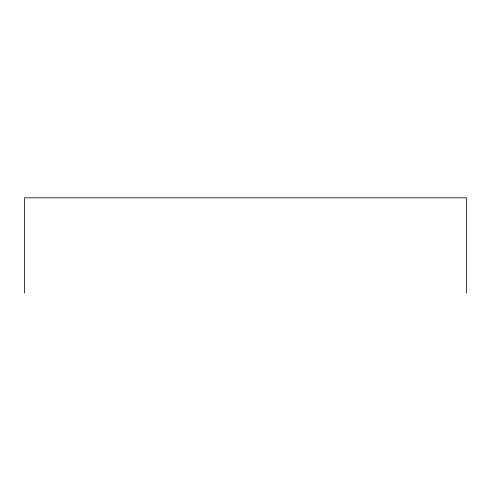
<?xml version="1.0" encoding="UTF-8"?>
<svg xmlns="http://www.w3.org/2000/svg" width="491" height="491" viewBox="0 0 491 491"><rect width="100%" height="100%" fill="white"/><g stroke="black" fill="none" stroke-linecap="round" stroke-linejoin="round"><path stroke-width="0.74" d="M466.45 293.188L466.45 197.812L24.55 197.812L24.55 293.188"/></g></svg>
